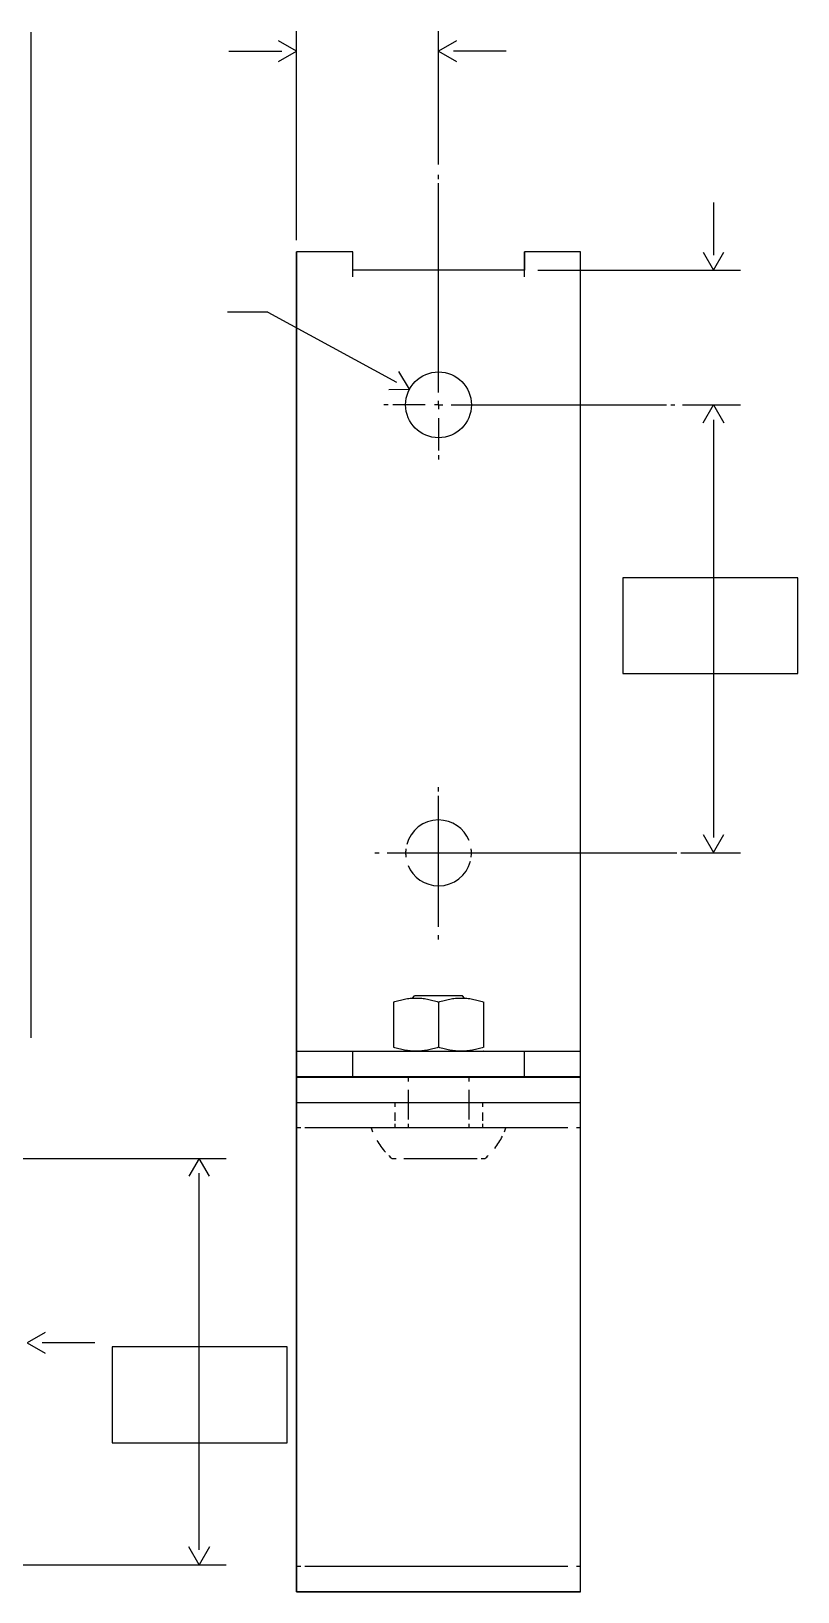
# Model space of a CAD drawing. Extents: x 36 to 576, y 36 to 756.
# Drawn here: x 379.4 to 564, y 308 to 683.8 of the extents above; entities that cross this region are included whole.
import ezdxf

# ---------------------------------------------------------------- set-up
doc = ezdxf.new("R2010")
doc.units = 0
doc.layers.add('51h-51hbc-double-box-rail-bracket_techdrawing', color=7, linetype='CONTINUOUS')

msp = doc.modelspace()

# ---------------------------------------------------------------- linework, layer by layer
at = {"layer": '51h-51hbc-double-box-rail-bracket_techdrawing', "color": 1}
for points in [[(379.387991, 441.454989), (379.387991, 683.583983)], [(443.294989, 633.509984), (443.294989, 683.833983)], [(477.482988, 651.744984), (477.482988, 683.834983)], [(427.014989, 679.035983), (439.706989, 679.035983)], [(493.762988, 679.035983), (481.070988, 679.035983)], [(477.482988, 648.241984), (477.482988, 649.241984)], [(477.482988, 596.839985), (477.482988, 647.253984)], [(543.707986, 642.572984), (543.707986, 629.880984)], [(443.296989, 308.049992), (443.296989, 630.734984)], [(456.812989, 630.733984), (443.296989, 630.733984)], [(456.812989, 626.291984), (456.812989, 630.734984)], [(498.149988, 626.291984), (498.149988, 630.734984)], [(511.672987, 630.733984), (498.149988, 630.733984)], [(511.672987, 308.049992), (511.672987, 630.734984)], [(498.149988, 626.291984), (456.812989, 626.291984)], [(456.812989, 624.655984), (456.812989, 626.290984)], [(498.149988, 624.655984), (498.149988, 626.290984)], [(501.407987, 626.291984), (550.219986, 626.291984)], [(436.394989, 616.190985), (426.626989, 616.190985)], [(436.394989, 616.190985), (467.360988, 599.362985)], [(465.341988, 593.862985), (464.341988, 593.862985)], [(474.254988, 593.862985), (466.455988, 593.862985)], [(477.482988, 593.862985), (476.482988, 593.862985)], [(477.482988, 593.862985), (477.482988, 594.862985)], [(477.482988, 593.862985), (477.482988, 592.862985)], [(477.482988, 593.862985), (478.482988, 593.862985)], [(480.516988, 593.862985), (532.377987, 593.862985)], [(533.394987, 593.862985), (534.394987, 593.862985)], [(536.271987, 593.862985), (550.219986, 593.862985)], [(477.482988, 590.633985), (477.482988, 582.834985)], [(543.707986, 590.274985), (543.707986, 489.671988)], [(477.482988, 581.720985), (477.482988, 580.720985)], [(477.482988, 500.767987), (477.482988, 501.767987)], [(477.482988, 468.174988), (477.482988, 499.749988)], [(462.166988, 485.976988), (463.166988, 485.976988)], [(465.129988, 485.976988), (534.838987, 485.976988)], [(535.820987, 485.976988), (536.820987, 485.976988)], [(536.820987, 485.976988), (550.219986, 485.976988)], [(477.482988, 465.137988), (477.482988, 466.137988)], [(471.233988, 451.031989), (471.718988, 451.523989)], [(483.244988, 451.523989), (471.718988, 451.523989)], [(483.736988, 451.031989), (483.244988, 451.523989)], [(466.609988, 450.054989), (466.609988, 439.179989)], [(477.484988, 450.054989), (477.484988, 439.179989)], [(488.352988, 439.179989), (488.352988, 450.054989)], [(466.609988, 444.772989), (466.631988, 444.779989)], [(488.352988, 444.772989), (488.338988, 444.779989)], [(443.296989, 438.202989), (456.812989, 438.202989)], [(456.812989, 432.102989), (456.812989, 438.202989)], [(466.609988, 438.209989), (466.631988, 438.202989)], [(488.352988, 438.209989), (488.338988, 438.202989)], [(498.149988, 438.202989), (511.672987, 438.202989)], [(498.149988, 432.102989), (498.149988, 438.202989)], [(443.296989, 432.102989), (456.812989, 432.102989)], [(443.296989, 431.950989), (511.672987, 431.950989)], [(466.609988, 432.102989), (466.609988, 431.957989)], [(466.609988, 431.958989), (466.631988, 431.951989)], [(469.865988, 432.124989), (469.851988, 432.124989)], [(470.154988, 432.102989), (470.154988, 431.950989)], [(470.156988, 431.947989), (470.156988, 430.947989)], [(470.156988, 428.909989), (470.156988, 421.776989)], [(484.806988, 432.102989), (484.806988, 431.950989)], [(484.808988, 431.947989), (484.808988, 430.947989)], [(484.808988, 428.909989), (484.808988, 421.776989)], [(485.110988, 432.124989), (485.096988, 432.124989)], [(488.352988, 431.958989), (488.338988, 431.951989)], [(488.352988, 431.958989), (488.352988, 432.103989)], [(498.149988, 432.102989), (511.672987, 432.102989)], [(443.296989, 425.851989), (511.672987, 425.851989)], [(466.933988, 425.852989), (466.933988, 424.852989)], [(488.031988, 425.852989), (488.031988, 424.852989)], [(466.933988, 423.487989), (466.933988, 421.439989)], [(488.031988, 423.487989), (488.031988, 421.439989)], [(444.294989, 419.75699), (443.294989, 419.75699)], [(508.659987, 419.75699), (445.300989, 419.75699)], [(466.933988, 420.756989), (466.933988, 419.75699)], [(470.156988, 420.756989), (470.156988, 419.75699)], [(484.808988, 420.756989), (484.808988, 419.75699)], [(488.031988, 420.756989), (488.031988, 419.75699)], [(511.670987, 419.75699), (510.670987, 419.75699)], [(349.203991, 412.41199), (426.337989, 412.41199)], [(466.243988, 412.41199), (467.243988, 412.41199)], [(469.105988, 412.41199), (486.790988, 412.41199)], [(487.720988, 412.41199), (488.720988, 412.41199)], [(419.82599, 318.139992), (419.82599, 408.82299)], [(394.73099, 367.979991), (382.03899, 367.979991)], [(365.493991, 314.551992), (426.336989, 314.551992)], [(444.294989, 314.138992), (443.294989, 314.138992)], [(508.659987, 314.138992), (445.300989, 314.138992)], [(511.670987, 314.138992), (510.670987, 314.138992)], [(511.672987, 308.049992), (443.296989, 308.049992)]]:
    msp.add_lwpolyline(points, dxfattribs=at)
at = {"layer": '51h-51hbc-double-box-rail-bracket_techdrawing', "color": 7}
for points in [[(438.976989, 676.556983), (443.294989, 679.049983), (438.976989, 681.542983)], [(481.800988, 681.514983), (477.482988, 679.021983), (481.800988, 676.528983)], [(498.149988, 630.734984), (498.149988, 626.291984), (456.812989, 626.291984), (456.812989, 630.734984), (443.296989, 630.734984), (443.296989, 308.049992), (511.672987, 308.049992), (511.672987, 630.734984)], [(541.228986, 630.609984), (543.721986, 626.291984), (546.214986, 630.609984)], [(465.535988, 597.532985), (470.519988, 597.661985), (467.916988, 601.913985)], [(541.228986, 589.544985), (543.721986, 593.862985), (546.214986, 589.544985)], [(541.228986, 490.400988), (543.721986, 486.082988), (546.214986, 490.400988)], [(422.304989, 408.09399), (419.81199, 412.41199), (417.31899, 408.09399)], [(382.76799, 370.458991), (378.449991, 367.965991), (382.76799, 365.472991)], [(422.304989, 318.869992), (419.81199, 314.551992), (417.31899, 318.869992)]]:
    msp.add_lwpolyline(points, dxfattribs=at)
at = {"layer": '51h-51hbc-double-box-rail-bracket_techdrawing', "color": 1}
for points in [[(498.149988, 630.734984), (498.149988, 626.291984), (456.812989, 626.291984), (456.812989, 630.734984), (443.296989, 630.734984), (443.296989, 308.049992), (511.672987, 308.049992), (511.672987, 630.734984)], [(477.484988, 585.931985)]]:
    msp.add_lwpolyline(points, close=True, dxfattribs=at)
at = {"layer": '51h-51hbc-double-box-rail-bracket_techdrawing', "color": 7}
for points in [[(521.879987, 529.145987), (563.999986, 529.145987), (563.999986, 552.239986), (521.879987, 552.239986)], [(398.87999, 343.952991), (440.999989, 343.952991), (440.999989, 367.046991), (398.87999, 367.046991)]]:
    msp.add_lwpolyline(points, close=True, dxfattribs=at)
for points in [[(469.554988, 593.861985), (469.554988, 598.246985), (473.099988, 601.791985), (477.484988, 601.791985)], [(477.484988, 601.791985), (481.862988, 601.791985), (485.414988, 598.246985), (485.414988, 593.861985)], [(477.484988, 585.931985), (473.099988, 585.931985), (469.554988, 589.484985), (469.554988, 593.861985)], [(485.414988, 593.861985), (485.414988, 589.484985), (481.862988, 585.931985), (477.484988, 585.931985)]]:
    msp.add_open_spline(points, degree=3, dxfattribs=at)
at = {"layer": '51h-51hbc-double-box-rail-bracket_techdrawing', "color": 1}
for points in [[(469.554988, 593.861985), (469.554988, 598.246985), (473.099988, 601.791985), (477.484988, 601.791985)], [(477.484988, 601.791985), (481.862988, 601.791985), (485.414988, 598.246985), (485.414988, 593.861985)], [(477.484988, 585.931985), (473.099988, 585.931985), (469.554988, 589.484985), (469.554988, 593.861985)], [(485.414988, 593.861985), (485.414988, 589.484985), (481.862988, 585.931985), (477.484988, 585.931985)], [(477.480988, 493.907988), (473.799988, 493.906988), (470.704988, 491.398988), (469.810988, 487.997988)], [(484.823988, 488.984988), (483.638988, 491.873988), (480.797988, 493.907988), (477.480988, 493.907988)], [(469.612988, 486.975988), (469.571988, 486.648988), (469.550988, 486.315988), (469.550988, 485.976988)], [(469.550988, 485.976988), (469.550988, 485.638988), (469.571988, 485.304988), (469.612988, 484.977988)], [(485.351988, 484.978988), (485.392988, 485.305988), (485.413988, 485.638988), (485.413988, 485.977988)], [(485.414988, 485.976988), (485.414988, 486.314988), (485.393988, 486.648988), (485.352988, 486.975988)], [(470.141988, 482.969988), (471.326988, 480.080988), (474.168988, 478.046988), (477.484988, 478.046988)], [(477.484988, 478.046988), (481.165988, 478.047988), (484.260988, 480.555988), (485.154988, 483.956988)], [(469.981988, 450.872989), (470.212988, 450.908989), (470.437988, 450.937989), (470.668988, 450.958989)], [(470.668988, 450.958989), (470.784988, 450.966989), (470.900988, 450.973989), (471.008988, 450.987989)], [(471.008988, 450.987989), (471.081988, 450.995989), (471.160988, 450.995989), (471.233988, 451.002989)], [(471.233988, 451.002989), (471.276988, 451.002989), (471.312988, 451.009989), (471.356988, 451.009989)], [(471.356988, 451.009989), (471.587988, 451.016989), (471.819988, 451.024989), (472.043988, 451.024989)], [(472.043988, 451.024989), (472.274988, 451.024989), (472.506988, 451.016989), (472.738988, 451.009989)], [(472.738988, 451.009989), (472.853988, 451.002989), (472.969988, 450.995989), (473.078988, 450.987989)], [(473.078988, 450.987989), (473.193988, 450.973989), (473.309988, 450.966989), (473.425988, 450.958989)], [(473.425988, 450.958989), (473.656988, 450.937989), (473.881988, 450.908989), (474.112988, 450.872989)], [(480.856988, 450.872989), (481.080988, 450.908989), (481.312988, 450.937989), (481.536988, 450.958989)], [(481.536988, 450.958989), (481.652988, 450.966989), (481.767988, 450.973989), (481.883988, 450.987989)], [(481.883988, 450.987989), (481.999988, 450.995989), (482.115988, 451.002989), (482.231988, 451.009989)], [(482.231988, 451.009989), (482.455988, 451.016989), (482.686988, 451.024989), (482.918988, 451.024989)], [(482.918988, 451.024989), (483.149988, 451.024989), (483.381988, 451.016989), (483.605988, 451.009989)], [(483.605988, 451.009989), (483.649988, 451.009989), (483.692988, 451.002989), (483.736988, 451.002989)], [(483.736988, 451.002989), (483.808988, 450.995989), (483.880988, 450.995989), (483.953988, 450.987989)], [(483.953988, 450.987989), (484.068988, 450.973989), (484.184988, 450.966989), (484.293988, 450.958989)], [(484.293988, 450.958989), (484.524988, 450.937989), (484.756988, 450.908989), (484.980988, 450.872989)], [(466.609988, 450.054989), (466.833988, 450.126989), (467.050988, 450.199989), (467.275988, 450.264989)], [(467.275988, 450.264989), (467.499988, 450.329989), (467.723988, 450.394989), (467.948988, 450.452989)], [(467.948988, 450.452989), (468.172988, 450.510989), (468.396988, 450.568989), (468.620988, 450.618989)], [(468.620988, 450.618989), (468.845988, 450.669989), (469.069988, 450.720989), (469.301988, 450.763989)], [(469.301988, 450.763989), (469.525988, 450.807989), (469.756988, 450.843989), (469.981988, 450.872989)], [(474.112988, 450.872989), (474.337988, 450.843989), (474.568988, 450.807989), (474.792988, 450.763989)], [(474.792988, 450.763989), (475.024988, 450.720989), (475.248988, 450.669989), (475.473988, 450.618989)], [(475.473988, 450.618989), (475.697988, 450.568989), (475.921988, 450.510989), (476.145988, 450.452989)], [(476.145988, 450.452989), (476.370988, 450.394989), (476.594988, 450.329989), (476.818988, 450.264989)], [(476.818988, 450.264989), (477.043988, 450.199989), (477.260988, 450.126989), (477.484988, 450.054989)], [(477.484988, 450.054989), (477.701988, 450.126989), (477.925988, 450.199989), (478.150988, 450.264989)], [(478.150988, 450.264989), (478.367988, 450.329989), (478.591988, 450.394989), (478.815988, 450.452989)], [(478.815988, 450.452989), (479.040988, 450.510989), (479.264988, 450.568989), (479.488988, 450.618989)], [(479.488988, 450.618989), (479.720988, 450.669989), (479.944988, 450.720989), (480.168988, 450.763989)], [(480.168988, 450.763989), (480.400988, 450.807989), (480.624988, 450.843989), (480.856988, 450.872989)], [(484.980988, 450.872989), (485.212988, 450.843989), (485.436988, 450.807989), (485.667988, 450.763989)], [(485.667988, 450.763989), (485.892988, 450.720989), (486.116988, 450.669989), (486.348988, 450.618989)], [(486.348988, 450.618989), (486.572988, 450.568989), (486.796988, 450.510989), (487.020988, 450.452989)], [(487.020988, 450.452989), (487.245988, 450.394989), (487.469988, 450.329989), (487.686988, 450.264989)], [(487.686988, 450.264989), (487.910988, 450.199989), (488.135988, 450.126989), (488.352988, 450.054989)], [(456.812989, 438.202989), (470.591988, 438.202989), (484.370988, 438.202989), (498.149988, 438.202989)], [(467.275988, 438.969989), (467.050988, 439.034989), (466.833988, 439.107989), (466.609988, 439.179989)], [(467.948988, 438.781989), (467.723988, 438.839989), (467.499988, 438.904989), (467.275988, 438.969989)], [(468.620988, 438.615989), (468.396988, 438.665989), (468.172988, 438.723989), (467.948988, 438.781989)], [(469.301988, 438.470989), (469.069988, 438.513989), (468.845988, 438.564989), (468.620988, 438.615989)], [(469.981988, 438.361989), (469.756988, 438.390989), (469.525988, 438.426989), (469.301988, 438.470989)], [(470.668988, 438.275989), (470.437988, 438.296989), (470.212988, 438.325989), (469.981988, 438.361989)], [(471.008988, 438.246989), (470.900988, 438.253989), (470.784988, 438.267989), (470.668988, 438.275989)], [(471.355988, 438.224989), (471.240988, 438.231989), (471.124988, 438.238989), (471.008988, 438.246989)], [(472.043988, 438.209989), (471.819988, 438.209989), (471.587988, 438.217989), (471.355988, 438.224989)], [(472.737988, 438.224989), (472.506988, 438.217989), (472.274988, 438.209989), (472.043988, 438.209989)], [(473.078988, 438.246989), (472.969988, 438.238989), (472.853988, 438.231989), (472.737988, 438.224989)], [(473.425988, 438.275989), (473.309988, 438.267989), (473.193988, 438.253989), (473.078988, 438.246989)], [(474.112988, 438.361989), (473.881988, 438.325989), (473.656988, 438.296989), (473.425988, 438.275989)], [(474.792988, 438.470989), (474.568988, 438.426989), (474.337988, 438.390989), (474.112988, 438.361989)], [(475.472988, 438.615989), (475.248988, 438.564989), (475.024988, 438.513989), (474.792988, 438.470989)], [(476.145988, 438.781989), (475.921988, 438.723989), (475.697988, 438.665989), (475.472988, 438.615989)], [(476.818988, 438.969989), (476.594988, 438.904989), (476.370988, 438.839989), (476.145988, 438.781989)], [(477.484988, 439.179989), (477.260988, 439.107989), (477.043988, 439.034989), (476.818988, 438.969989)], [(478.150988, 438.969989), (477.926988, 439.034989), (477.701988, 439.107989), (477.484988, 439.179989)], [(478.816988, 438.781989), (478.591988, 438.839989), (478.367988, 438.904989), (478.150988, 438.969989)], [(479.488988, 438.615989), (479.264988, 438.665989), (479.040988, 438.723989), (478.816988, 438.781989)], [(480.169988, 438.470989), (479.944988, 438.513989), (479.720988, 438.564989), (479.488988, 438.615989)], [(480.856988, 438.361989), (480.624988, 438.390989), (480.400988, 438.426989), (480.169988, 438.470989)], [(481.536988, 438.275989), (481.312988, 438.296989), (481.080988, 438.325989), (480.856988, 438.361989)], [(481.883988, 438.246989), (481.768988, 438.253989), (481.652988, 438.267989), (481.536988, 438.275989)], [(482.231988, 438.224989), (482.115988, 438.231989), (481.999988, 438.238989), (481.883988, 438.246989)], [(482.918988, 438.209989), (482.687988, 438.209989), (482.455988, 438.217989), (482.231988, 438.224989)], [(483.605988, 438.224989), (483.381988, 438.217989), (483.150988, 438.209989), (482.918988, 438.209989)], [(483.953988, 438.246989), (483.837988, 438.238989), (483.721988, 438.231989), (483.605988, 438.224989)], [(484.293988, 438.275989), (484.184988, 438.267989), (484.069988, 438.253989), (483.953988, 438.246989)], [(484.980988, 438.361989), (484.756988, 438.325989), (484.524988, 438.296989), (484.293988, 438.275989)], [(485.668988, 438.470989), (485.436988, 438.426989), (485.212988, 438.390989), (484.980988, 438.361989)], [(486.348988, 438.615989), (486.116988, 438.564989), (485.892988, 438.513989), (485.668988, 438.470989)], [(487.021988, 438.781989), (486.796988, 438.723989), (486.572988, 438.665989), (486.348988, 438.615989)], [(487.686988, 438.969989), (487.469988, 438.904989), (487.245988, 438.839989), (487.021988, 438.781989)], [(488.352988, 439.179989), (488.135988, 439.107989), (487.911988, 439.034989), (487.686988, 438.969989)], [(456.812989, 432.102989), (470.591988, 432.102989), (484.370988, 432.102989), (498.149988, 432.102989)], [(469.865988, 432.124989), (469.916988, 432.117989), (469.959988, 432.110989), (470.010988, 432.102989)], [(470.010988, 432.102989), (470.024988, 432.102989), (470.039988, 432.095989), (470.053988, 432.095989)], [(484.908988, 432.095989), (484.922988, 432.095989), (484.944988, 432.102989), (484.959988, 432.102989)], [(484.959988, 432.102989), (485.009988, 432.109989), (485.053988, 432.117989), (485.096988, 432.124989)], [(461.247988, 419.75699), (461.358988, 419.43999), (461.477988, 419.12699), (461.606988, 418.81899)], [(491.017988, 414.81999), (491.733988, 415.73399), (492.356988, 416.71899), (492.874988, 417.75899)], [(493.358988, 418.81899), (493.486988, 419.12799), (493.606988, 419.44099), (493.717988, 419.75699)], [(462.643988, 416.73699), (463.230988, 415.73499), (463.917988, 414.79499), (464.694988, 413.92999)], [(465.503988, 413.08999), (465.743988, 412.85699), (465.990988, 412.63099), (466.244988, 412.41199)], [(488.720988, 412.41199), (488.974988, 412.63099), (489.221988, 412.85799), (489.461988, 413.08999)]]:
    msp.add_open_spline(points, degree=3, dxfattribs=at)

doc.saveas('drawing.dxf')
